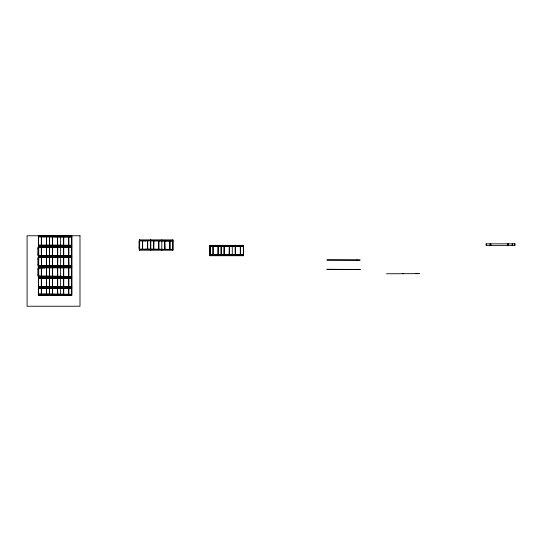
<?xml version="1.0" encoding="UTF-8"?>
<svg xmlns="http://www.w3.org/2000/svg" width="542" height="542" viewBox="0 0 542 542"><rect width="100%" height="100%" fill="white"/><g stroke="black" fill="none" stroke-linecap="round" stroke-linejoin="round"><path stroke-width="0.81" d="M38.38 276.183L38.38 277.226L71.788 277.226M38.38 265.844L38.38 266.888L71.788 266.888M38.482 287.572L38.482 295.092L38.482 235.865M38.482 276.183L71.666 276.522L38.482 276.352M38.482 267.931L71.666 267.592L38.482 267.592M38.482 257.592L71.666 257.592L38.482 257.254M38.482 256.549L38.482 246.203M57.703 286.867L44.546 286.528M57.533 286.528L57.533 278.27L71.666 278.1L44.546 277.931M71.219 267.762L71.666 267.931L44.546 267.592M71.402 255.506L71.666 255.844L44.546 255.506M71.402 246.908L71.666 247.247L44.546 246.908M46.409 257.592L46.409 265.844L46.578 257.592M71.666 276.522L57.533 276.183L57.533 267.931M57.533 255.506L57.533 247.247M44.546 245.499L38.482 245.33L71.666 245.33L57.533 245.16L57.533 236.908L44.546 236.739M57.703 286.528L57.703 278.27M57.703 276.183L57.703 267.931M57.703 255.506L57.703 247.247M57.703 245.16L57.533 236.908M59.098 266.183L59.098 267.592L59.268 266.183M59.098 255.844L59.098 257.254L59.268 255.844M63.577 286.528L63.577 278.27M63.577 276.183L63.577 267.931M63.577 255.506L63.577 247.247M63.577 245.16L63.577 236.908M63.739 286.528L63.739 278.27M63.739 276.183L63.739 267.931M63.739 255.506L63.739 247.247M63.739 245.16L63.739 236.908M44.546 286.867L38.482 286.698L65.602 286.528M44.546 266.014L65.602 265.844L38.482 266.014L44.546 266.183M44.546 294.218L71.666 294.387L38.482 294.218M38.482 288.276L71.666 288.615L38.482 288.446M71.429 286.698L65.602 286.867M52.615 266.014L71.666 266.014L65.602 266.183M57.703 236.908L71.666 236.739L38.482 236.739L44.546 236.908M139.551 250.214L139.551 239.876L172.959 239.876L172.959 250.214L139.551 250.214L139.551 239.876M145.717 249.171L172.837 249.51L139.653 249.171M145.717 240.58L172.837 240.919L139.653 240.58M147.58 249.171L147.58 240.919M147.742 249.171L147.742 240.919M158.704 249.171L158.704 240.919M158.867 249.171L158.867 240.919M210.011 255.709L210.011 245.37L243.426 245.37L243.426 255.709L210.011 255.709L210.018 245.37M216.177 255.004L243.297 254.842L210.12 255.004L216.177 254.672M216.177 246.414L210.12 246.244L243.297 246.244L216.177 246.075M218.047 246.414L218.04 254.672L218.209 246.414M326.995 269.286L360.179 269.455M326.995 260.072L360.179 260.072L326.995 259.903M357.124 269.455L356.772 269.286M357.117 260.072L356.765 260.072M386.5 273.778L419.684 273.608M38.38 235.865L71.788 235.865L71.781 295.194L38.38 295.194L38.38 235.763M38.482 236.569L71.666 236.908M172.593 240.75L139.653 240.75L145.879 240.919M139.551 240.919L139.077 240.919L139.077 249.171L139.551 249.171M139.077 242.328L139.551 242.328M38.482 245.16L57.533 245.16M44.546 245.33L71.666 245.499M210.12 246.075L243.297 246.075M71.788 246.203L38.38 246.203L38.38 256.549L71.788 256.549M38.482 246.908L71.666 246.908M38.482 247.077L71.666 247.077M44.546 247.247L37.913 247.247L37.913 255.506L71.666 255.506M38.428 247.348L38.617 255.153M38.38 247.599L38.794 247.599M139.077 247.762L139.551 247.762M37.913 248.656L38.733 248.656M172.593 249.34L139.653 249.34L145.879 249.51M37.913 254.096L38.733 254.096M210.12 254.672L243.297 254.672M38.38 255.153L38.794 255.153M38.482 255.675L57.533 255.675M71.666 255.675L55.074 255.675M38.482 255.844L44.546 255.844M44.546 257.592L37.913 257.592L37.913 265.844L38.733 265.844L38.733 257.592M44.546 257.423L71.666 257.592M38.428 257.687L38.617 265.492M38.38 257.945L38.794 257.945M37.913 259.001L38.733 259.001M37.913 264.435L38.733 264.435M38.38 265.492L38.794 265.492M38.482 265.844L52.615 265.844L52.615 257.592M65.602 265.844L71.666 265.844M71.239 266.183L71.666 266.014M44.546 267.931L37.913 267.931L37.913 276.183L57.533 276.183M38.428 268.026L38.617 275.831M38.38 268.283L38.794 268.283M37.913 269.34L38.733 269.34M326.894 269.455L360.294 269.455M334.075 269.455L333.615 269.286M402.692 273.608L403.092 273.608M415.612 273.608L416.276 273.608M37.913 274.774L38.733 274.774M38.38 275.831L38.794 275.831M38.482 277.931L71.666 277.931M57.533 278.1L38.482 278.1L44.546 278.27M71.239 278.27L71.666 278.1M38.482 286.528L71.666 286.528M57.703 286.698L71.666 286.698M71.788 287.572L38.38 287.572L38.38 295.092L71.788 295.092M38.482 288.615L44.546 288.615M44.546 288.446L71.666 288.615M38.482 294.049L71.666 294.387M38.482 294.387L44.546 294.387M358.98 269.286L358.533 269.455L358.879 269.286M418.038 273.439L418.39 273.778M416.066 273.608L416.649 273.439M514.731 243.839L514.731 245.614M512.407 243.839L512.407 245.614M512.237 243.839L512.237 245.614M508.62 243.839L508.62 245.614M507.915 243.839L507.915 245.614M507.746 243.839L507.746 245.614M490.828 243.839L490.828 245.614M490.659 243.839L490.659 245.614M489.954 243.839L489.954 245.614M486.337 243.839L486.337 245.614M403.092 273.778L402.692 273.778M343.587 269.455L343.188 269.455M243.399 245.37L243.297 255.709M240.458 246.414L240.458 254.672M240.296 246.414L240.296 254.672M235.37 246.414L235.37 254.672M235.208 246.414L235.208 254.672M232.301 245.37L232.274 255.709M229.334 254.672L229.334 246.414L229.171 254.672M224.246 246.414L224.083 254.672L224.083 246.414M221.17 245.37L221.17 255.709M221.143 245.37L221.143 255.709M213.121 246.414L213.121 254.672M212.959 246.414L212.959 254.672M210.12 245.37L210.12 255.709M172.932 239.876L172.837 250.214M169.998 240.919L169.998 249.171M169.829 240.919L169.829 249.171M161.834 239.876L161.807 250.214M153.779 249.171L153.779 240.919L153.616 249.171M150.71 239.876L150.71 250.214M150.683 239.876L150.683 250.214M142.654 240.919L142.654 249.171M142.492 240.919L142.492 249.171M139.653 239.876L139.653 250.214M71.774 235.763L71.768 295.092M70.392 267.592L70.392 266.183L70.223 267.592M68.827 236.908L68.827 245.16M68.827 247.247L68.827 255.506M68.827 257.592L68.827 265.844L68.665 257.592M68.827 267.931L68.827 276.183M68.827 278.27L68.827 286.528M68.827 288.615L68.827 294.049M68.665 236.908L68.665 245.16M68.665 247.247L68.665 255.506M68.665 267.931L68.665 276.183M68.665 278.27L68.665 286.528M68.665 288.615L68.665 294.049M63.739 257.592L63.739 265.844M63.739 288.615L63.739 294.049M63.577 257.592L63.577 265.844M63.577 288.615L63.577 294.049M62.174 235.865L62.174 236.569M62.174 245.499L62.174 246.908M62.174 255.844L62.174 257.254M62.174 266.183L62.174 267.592M62.174 276.522L62.174 277.931M62.174 286.867L62.174 288.276M62.174 294.387L62.174 295.092M62.012 235.865L62.012 236.569M62.012 245.499L62.012 246.908M62.012 255.844L62.012 257.254M62.012 266.183L62.012 267.592M62.012 276.522L62.012 277.931M62.012 286.867L62.012 288.276M62.012 294.387L62.012 295.092M60.643 235.763L60.636 295.092M59.261 235.865L59.261 236.569M59.268 245.499L59.268 246.908M59.268 276.522L59.268 277.931L59.098 276.522M59.268 286.867L59.098 288.276L59.098 286.867M59.268 294.387L59.268 295.092M59.098 235.865L59.098 236.569M59.098 245.499L59.098 246.908M59.098 294.387L59.098 295.092M57.703 265.844L57.703 257.592L57.533 265.844M52.615 236.908L52.615 245.16M52.615 276.183L52.615 267.931L52.452 276.183M52.615 288.615L52.615 294.049M52.452 236.908L52.452 245.16M52.452 257.592L52.452 265.844M52.452 288.615L52.452 294.049M51.05 235.865L51.05 236.569M51.05 245.499L51.05 246.908M51.05 276.522L50.873 277.931L50.887 276.522M51.05 294.387L51.05 295.092M50.887 245.499L50.887 246.908M50.887 294.387L50.887 295.092M50.887 235.865L50.887 236.569M49.539 235.865L49.539 295.092L49.512 235.763M48.136 235.865L48.136 236.569M48.136 245.499L48.136 246.908M48.136 255.844L48.136 257.254M48.136 266.183L48.136 267.592M48.136 276.522L48.136 277.931M48.136 286.867L48.136 288.276M48.136 294.387L48.136 295.092M47.974 235.865L47.974 236.569M47.974 245.499L47.974 246.908M47.974 255.844L47.974 257.254M47.974 266.183L47.974 267.592M47.974 276.522L47.974 277.931M47.974 286.867L47.974 288.276M47.974 294.387L47.974 295.092M46.578 255.506L46.578 247.247L46.409 255.506M46.578 286.528L46.578 278.27L46.409 286.528M46.578 288.615L46.578 294.049M46.409 288.615L46.409 294.049M41.49 236.908L41.49 245.16M41.49 247.247L41.49 255.506M41.49 257.592L41.49 265.844L41.321 257.592M41.49 267.931L41.49 276.183M41.49 278.27L41.49 286.528M41.49 288.615L41.49 294.049M41.321 236.908L41.321 245.16M41.321 247.247L41.321 255.506M41.321 267.931L41.321 276.183M41.321 278.27L41.321 286.528M41.321 288.615L41.321 294.049M39.925 235.865L39.925 236.569M39.925 245.499L39.925 246.908M39.925 255.844L39.925 257.254M39.925 267.592L39.762 266.183L39.762 267.592M39.925 276.522L39.925 277.931M39.925 286.867L39.925 288.276M39.925 294.387L39.925 295.092M39.756 235.865L39.756 236.569M39.762 245.499L39.762 246.908M39.762 255.844L39.762 257.254M39.762 276.522L39.762 277.931M39.762 286.867L39.762 288.276M39.762 294.387L39.762 295.092M38.733 247.247L38.733 255.506M38.733 267.931L38.733 276.183M46.409 267.931L46.578 276.183L46.409 267.931M46.409 236.908L46.578 245.16L46.409 236.908M51.05 286.867L50.887 288.276L51.05 286.867M51.05 266.183L50.887 267.592L51.05 266.183M51.05 255.844L50.887 257.254L51.05 255.844M164.741 240.919L164.91 249.171L164.741 240.919M57.703 294.049L57.533 288.615L57.703 294.049M79.992 235.763L27.1 235.763L27.1 306.237L79.992 306.237L79.992 235.763M514.9 243.839L486.167 243.839L486.167 245.614L514.9 245.614L514.9 243.839M52.615 247.247L52.452 255.506L52.615 247.247M52.615 278.27L52.452 286.528L52.615 278.27"/></g></svg>
